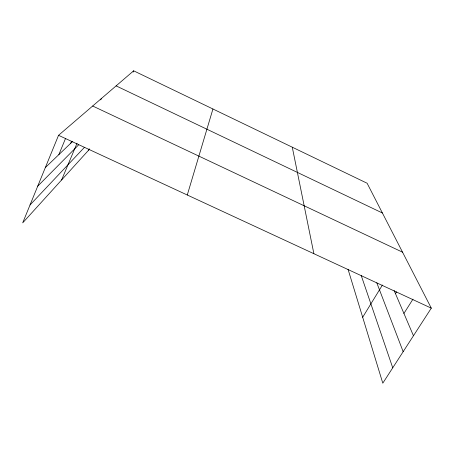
<?xml version="1.0" encoding="UTF-8"?>
<svg xmlns="http://www.w3.org/2000/svg" width="454" height="454" viewBox="0 0 454 454"><rect width="100%" height="100%" fill="white"/><g stroke="black" fill="none" stroke-linecap="round" stroke-linejoin="round"><path stroke-width="0.68" d="M187.281 195.004L212.937 108.994M348.036 269.256L382.796 383.187L431.3 308.147L367.116 183.24L133.658 70.813L58.543 135.315L22.7 222.863L89.586 149.122M58.855 154.621L65.529 138.481M70.739 143.231L71.556 141.279M61.596 179.977L77.055 143.186M100.771 99.88L101.316 98.586M88.655 150.143L89.194 148.878M133.101 72.107L133.658 70.813M362.678 317.255L382.427 285.033M395.479 293.67L396.586 291.882M403.924 313.442L412.987 299.135M30.032 204.958L84.472 147.312M37.727 186.163L78.644 144.837M45.332 167.577L72.748 141.313M58.543 135.315L431.3 308.147M92.673 106.009L402.545 252.191M116.116 85.88L382.404 212.994M394.134 290.52L413.458 335.75M376.792 282.808L403.158 351.68M361.236 275.567L392.738 367.808M292.28 147.204L313.884 253.707"/></g></svg>
